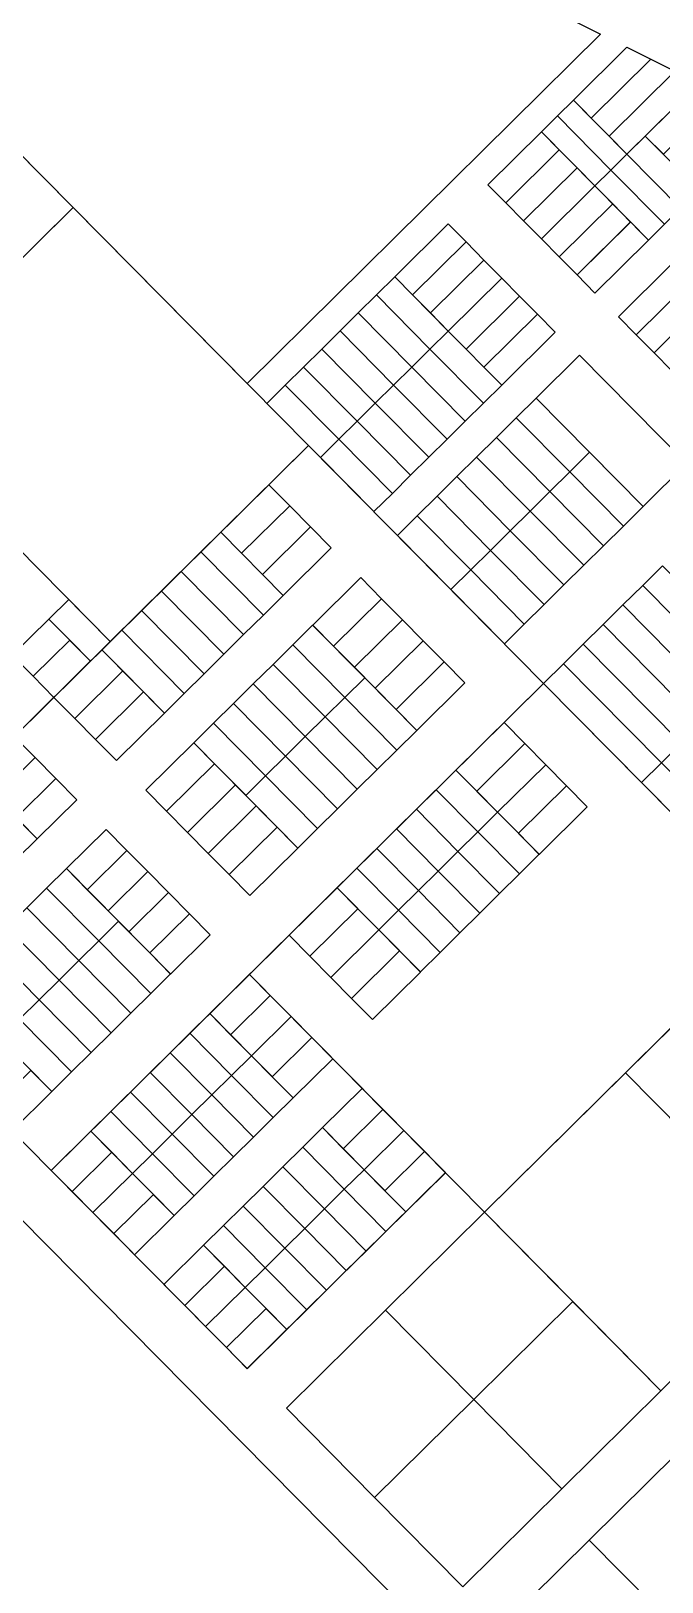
# Model space of a CAD drawing. Header units: metres. Extents: x 5590187 to 5598444, y 6961268 to 6971080.
# Drawn here: x 5593498 to 5593724, y 6967707 to 6968264 of the extents above; entities that cross this region are included whole.
import ezdxf

# ---------------------------------------------------------------- set-up
doc = ezdxf.new("R2010")
doc.units = ezdxf.units.M
doc.layers.add('zz_catastro_fontana', color=7, linetype='Continuous')

msp = doc.modelspace()

# ---------------------------------------------------------------- linework, layer by layer
at = {"layer": 'zz_catastro_fontana'}
for points in [[(5593505.01, 6968361.17), (5593702.24, 6968262.63), (5593575.46, 6968137.25), (5593428.68, 6968285.68), (5593505.01, 6968361.17)], [(5593252, 6968110.96), (5593428.68, 6968285.68), (5593513.05, 6968200.35), (5593336.38, 6968025.64), (5593252, 6968110.96)], [(5593711.69, 6968257.91), (5593720.29, 6968253.61), (5593698.89, 6968232.45), (5593692.49, 6968238.92), (5593711.69, 6968257.91)], [(5593720.29, 6968253.61), (5593728.88, 6968249.31), (5593705.29, 6968225.98), (5593698.89, 6968232.45), (5593720.29, 6968253.61)], [(5593728.88, 6968249.31), (5593737.48, 6968245.01), (5593711.69, 6968219.51), (5593705.29, 6968225.98), (5593728.88, 6968249.31)], [(5593737.48, 6968245.01), (5593743.96, 6968238.49), (5593724.77, 6968219.5), (5593718.3, 6968226.04), (5593737.48, 6968245.01)], [(5593711.69, 6968219.51), (5593705.94, 6968213.82), (5593686.74, 6968233.23), (5593692.49, 6968238.92), (5593711.69, 6968219.51)], [(5593705.94, 6968213.82), (5593700.19, 6968208.13), (5593680.99, 6968227.55), (5593686.74, 6968233.23), (5593705.94, 6968213.82)], [(5593680.99, 6968227.55), (5593687.39, 6968221.08), (5593668.19, 6968202.09), (5593661.79, 6968208.56), (5593680.99, 6968227.55)], [(5593711.69, 6968219.51), (5593718.3, 6968226.04), (5593737.51, 6968206.62), (5593730.9, 6968200.09), (5593711.69, 6968219.51)], [(5593687.39, 6968221.08), (5593693.79, 6968214.6), (5593674.59, 6968195.62), (5593668.19, 6968202.09), (5593687.39, 6968221.08)], [(5593705.93, 6968213.82), (5593711.68, 6968219.5), (5593730.89, 6968200.08), (5593725.14, 6968194.39), (5593705.93, 6968213.82)], [(5593693.79, 6968214.6), (5593700.19, 6968208.13), (5593680.99, 6968189.15), (5593674.59, 6968195.62), (5593693.79, 6968214.6)], [(5593700.19, 6968208.13), (5593705.93, 6968213.82), (5593725.14, 6968194.39), (5593719.4, 6968188.71), (5593700.19, 6968208.13)], [(5593700.19, 6968208.13), (5593706.58, 6968201.66), (5593687.39, 6968182.68), (5593680.99, 6968189.15), (5593700.19, 6968208.13)], [(5593706.58, 6968201.66), (5593712.98, 6968195.19), (5593693.79, 6968176.21), (5593687.39, 6968182.68), (5593706.58, 6968201.66)], [(5593441.95, 6968130.04), (5593513.05, 6968200.35), (5593597.43, 6968115.03), (5593526.33, 6968044.71), (5593441.95, 6968130.04)], [(5593628.37, 6968175.51), (5593647.57, 6968194.5), (5593653.97, 6968188.03), (5593634.77, 6968169.04), (5593628.37, 6968175.51)], [(5593693.79, 6968176.22), (5593712.99, 6968195.2), (5593719.4, 6968188.72), (5593700.21, 6968169.73), (5593693.79, 6968176.22)], [(5593634.77, 6968169.04), (5593653.97, 6968188.03), (5593660.37, 6968181.56), (5593641.17, 6968162.57), (5593634.77, 6968169.04)], [(5593641.17, 6968162.57), (5593660.37, 6968181.56), (5593666.77, 6968175.09), (5593647.57, 6968156.1), (5593641.17, 6968162.57)], [(5593708.65, 6968161.21), (5593727.85, 6968180.19), (5593734.25, 6968173.72), (5593715.05, 6968154.74), (5593708.65, 6968161.21)], [(5593621.83, 6968169.04), (5593628.37, 6968175.51), (5593647.57, 6968156.1), (5593641.03, 6968149.63), (5593621.83, 6968169.04)], [(5593647.57, 6968156.1), (5593666.77, 6968175.09), (5593673.17, 6968168.62), (5593653.97, 6968149.63), (5593647.57, 6968156.1)], [(5593715.05, 6968154.74), (5593734.25, 6968173.72), (5593740.65, 6968167.25), (5593721.45, 6968148.27), (5593715.05, 6968154.74)], [(5593615.29, 6968162.57), (5593621.83, 6968169.04), (5593641.03, 6968149.63), (5593634.49, 6968143.16), (5593615.29, 6968162.57)], [(5593653.97, 6968149.63), (5593673.17, 6968168.62), (5593679.57, 6968162.15), (5593660.37, 6968143.16), (5593653.97, 6968149.63)], [(5593608.75, 6968156.11), (5593615.29, 6968162.57), (5593634.49, 6968143.16), (5593627.95, 6968136.69), (5593608.75, 6968156.11)], [(5593660.37, 6968143.16), (5593679.57, 6968162.15), (5593685.98, 6968155.66), (5593666.78, 6968136.68), (5593660.37, 6968143.16)], [(5593721.45, 6968148.27), (5593740.65, 6968167.25), (5593747.05, 6968160.78), (5593727.85, 6968141.79), (5593721.45, 6968148.27)], [(5593602.21, 6968149.64), (5593608.75, 6968156.11), (5593627.95, 6968136.69), (5593621.4, 6968130.23), (5593602.21, 6968149.64)], [(5593641.03, 6968149.63), (5593647.57, 6968156.1), (5593666.78, 6968136.68), (5593660.24, 6968130.21), (5593641.03, 6968149.63)], [(5593595.67, 6968143.17), (5593602.21, 6968149.64), (5593621.4, 6968130.23), (5593614.86, 6968123.76), (5593595.67, 6968143.17)], [(5593634.49, 6968143.16), (5593641.03, 6968149.63), (5593660.24, 6968130.21), (5593653.7, 6968123.74), (5593634.49, 6968143.16)], [(5593679.11, 6968131.99), (5593694.68, 6968147.39), (5593733.09, 6968108.55), (5593717.52, 6968093.15), (5593679.11, 6968131.99)], [(5593589.13, 6968136.7), (5593595.67, 6968143.17), (5593614.86, 6968123.76), (5593608.32, 6968117.29), (5593589.13, 6968136.7)], [(5593627.95, 6968136.69), (5593634.49, 6968143.16), (5593653.7, 6968123.74), (5593647.16, 6968117.27), (5593627.95, 6968136.69)], [(5593582.49, 6968130.14), (5593589.13, 6968136.7), (5593608.32, 6968117.29), (5593601.69, 6968110.73), (5593582.49, 6968130.14)], [(5593621.4, 6968130.23), (5593627.95, 6968136.69), (5593647.16, 6968117.27), (5593640.61, 6968110.8), (5593621.4, 6968130.23)], [(5593336.38, 6968025.64), (5593441.95, 6968130.04), (5593526.33, 6968044.71), (5593420.76, 6967940.32), (5593336.38, 6968025.64)], [(5593614.86, 6968123.76), (5593621.4, 6968130.23), (5593640.61, 6968110.8), (5593634.07, 6968104.33), (5593614.86, 6968123.76)], [(5593672, 6968124.96), (5593679.11, 6968131.99), (5593698.3, 6968112.58), (5593691.19, 6968105.55), (5593672, 6968124.96)], [(5593608.32, 6968117.29), (5593614.86, 6968123.76), (5593634.07, 6968104.33), (5593627.53, 6968097.86), (5593608.32, 6968117.29)], [(5593664.89, 6968117.93), (5593672, 6968124.96), (5593691.19, 6968105.55), (5593684.08, 6968098.52), (5593664.89, 6968117.93)], [(5593657.78, 6968110.9), (5593664.89, 6968117.93), (5593684.08, 6968098.52), (5593676.97, 6968091.48), (5593657.78, 6968110.9)], [(5593420.76, 6967940.32), (5593597.43, 6968115.03), (5593681.81, 6968029.7), (5593505.14, 6967854.99), (5593420.76, 6967940.32)], [(5593601.69, 6968110.73), (5593608.32, 6968117.29), (5593627.53, 6968097.86), (5593620.9, 6968091.3), (5593601.69, 6968110.73)], [(5593691.19, 6968105.55), (5593698.3, 6968112.58), (5593717.52, 6968093.15), (5593710.41, 6968086.11), (5593691.19, 6968105.55)], [(5593650.67, 6968103.86), (5593657.78, 6968110.9), (5593676.97, 6968091.48), (5593669.86, 6968084.45), (5593650.67, 6968103.86)], [(5593565.98, 6968083.91), (5593583.22, 6968100.96), (5593590.69, 6968093.41), (5593573.45, 6968076.36), (5593565.98, 6968083.91)], [(5593643.56, 6968096.83), (5593650.67, 6968103.86), (5593669.86, 6968084.45), (5593662.75, 6968077.42), (5593643.56, 6968096.83)], [(5593684.08, 6968098.52), (5593691.19, 6968105.55), (5593710.41, 6968086.11), (5593703.3, 6968079.08), (5593684.08, 6968098.52)], [(5593636.45, 6968089.8), (5593643.56, 6968096.83), (5593662.75, 6968077.42), (5593655.64, 6968070.39), (5593636.45, 6968089.8)], [(5593676.97, 6968091.48), (5593684.08, 6968098.52), (5593703.3, 6968079.08), (5593696.19, 6968072.05), (5593676.97, 6968091.48)], [(5593573.45, 6968076.36), (5593590.69, 6968093.41), (5593598.15, 6968085.86), (5593580.92, 6968068.81), (5593573.45, 6968076.36)], [(5593629.34, 6968082.77), (5593636.45, 6968089.8), (5593655.64, 6968070.39), (5593648.53, 6968063.36), (5593629.34, 6968082.77)], [(5593669.86, 6968084.45), (5593676.97, 6968091.48), (5593696.19, 6968072.05), (5593689.08, 6968065.02), (5593669.86, 6968084.45)], [(5593580.92, 6968068.81), (5593598.15, 6968085.86), (5593605.62, 6968078.3), (5593588.39, 6968061.26), (5593580.92, 6968068.81)], [(5593662.75, 6968077.42), (5593669.86, 6968084.45), (5593689.08, 6968065.02), (5593681.97, 6968057.99), (5593662.75, 6968077.42)], [(5593558.87, 6968076.88), (5593565.98, 6968083.91), (5593588.39, 6968061.25), (5593581.28, 6968054.22), (5593558.87, 6968076.88)], [(5593551.76, 6968069.85), (5593558.87, 6968076.88), (5593581.28, 6968054.22), (5593574.17, 6968047.19), (5593551.76, 6968069.85)], [(5593655.64, 6968070.39), (5593662.75, 6968077.42), (5593681.97, 6968057.99), (5593674.86, 6968050.96), (5593655.64, 6968070.39)], [(5593544.65, 6968062.82), (5593551.76, 6968069.85), (5593574.17, 6968047.19), (5593567.06, 6968040.16), (5593544.65, 6968062.82)], [(5593598.94, 6968050.6), (5593616.17, 6968067.64), (5593623.64, 6968060.08), (5593606.42, 6968043.04), (5593598.94, 6968050.6)], [(5593648.53, 6968063.36), (5593655.64, 6968070.39), (5593674.86, 6968050.96), (5593667.75, 6968043.93), (5593648.53, 6968063.36)], [(5593717.36, 6968064.86), (5593724.47, 6968071.89), (5593759.63, 6968036.34), (5593752.52, 6968029.31), (5593717.36, 6968064.86)], [(5593537.54, 6968055.79), (5593544.65, 6968062.82), (5593567.06, 6968040.16), (5593559.95, 6968033.13), (5593537.54, 6968055.79)], [(5593710.25, 6968057.83), (5593717.36, 6968064.86), (5593752.52, 6968029.31), (5593745.41, 6968022.28), (5593710.25, 6968057.83)], [(5593519.22, 6968037.68), (5593504.28, 6968052.79), (5593511.39, 6968059.82), (5593526.33, 6968044.71), (5593519.22, 6968037.68)], [(5593606.42, 6968043.04), (5593623.64, 6968060.08), (5593631.12, 6968052.52), (5593613.89, 6968035.49), (5593606.42, 6968043.04)], [(5593703.14, 6968050.8), (5593710.25, 6968057.83), (5593745.41, 6968022.28), (5593738.3, 6968015.25), (5593703.14, 6968050.8)], [(5593491.14, 6968039.8), (5593504.28, 6968052.79), (5593511.75, 6968045.23), (5593498.62, 6968032.25), (5593491.14, 6968039.8)], [(5593530.43, 6968048.76), (5593537.54, 6968055.79), (5593559.95, 6968033.13), (5593552.84, 6968026.1), (5593530.43, 6968048.76)], [(5593613.89, 6968035.49), (5593631.12, 6968052.52), (5593638.59, 6968044.96), (5593621.36, 6968027.93), (5593613.89, 6968035.49)], [(5593696.03, 6968043.77), (5593703.14, 6968050.8), (5593738.3, 6968015.25), (5593731.19, 6968008.22), (5593696.03, 6968043.77)], [(5593498.62, 6968032.25), (5593511.75, 6968045.23), (5593519.23, 6968037.67), (5593506.09, 6968024.69), (5593498.62, 6968032.25)], [(5593523.32, 6968041.72), (5593530.43, 6968048.76), (5593552.84, 6968026.1), (5593545.73, 6968019.06), (5593523.32, 6968041.72)], [(5593591.82, 6968043.56), (5593598.93, 6968050.59), (5593617.61, 6968031.71), (5593610.5, 6968024.68), (5593591.82, 6968043.56)], [(5593506.09, 6968024.69), (5593523.32, 6968041.72), (5593530.8, 6968034.17), (5593513.57, 6968017.13), (5593506.09, 6968024.69)], [(5593584.71, 6968036.53), (5593591.82, 6968043.56), (5593610.5, 6968024.68), (5593603.39, 6968017.65), (5593584.71, 6968036.53)], [(5593621.36, 6968027.93), (5593638.59, 6968044.96), (5593646.07, 6968037.41), (5593628.84, 6968020.37), (5593621.36, 6968027.93)], [(5593688.92, 6968036.74), (5593696.03, 6968043.77), (5593731.19, 6968008.22), (5593724.08, 6968001.18), (5593688.92, 6968036.74)], [(5593513.57, 6968017.13), (5593530.8, 6968034.17), (5593538.27, 6968026.61), (5593521.04, 6968009.57), (5593513.57, 6968017.13)], [(5593577.6, 6968029.5), (5593584.71, 6968036.53), (5593603.39, 6968017.65), (5593596.28, 6968010.62), (5593577.6, 6968029.5)], [(5593628.84, 6968020.37), (5593646.07, 6968037.41), (5593653.54, 6968029.85), (5593636.31, 6968012.81), (5593628.84, 6968020.37)], [(5593681.81, 6968029.7), (5593688.92, 6968036.74), (5593724.08, 6968001.18), (5593716.97, 6967994.15), (5593681.81, 6968029.7)], [(5593570.49, 6968022.47), (5593577.6, 6968029.5), (5593596.28, 6968010.62), (5593589.17, 6968003.58), (5593570.49, 6968022.47)], [(5593576.24, 6967925.31), (5593681.81, 6968029.7), (5593766.19, 6967944.38), (5593660.62, 6967839.98), (5593576.24, 6967925.31)], [(5593610.5, 6968024.68), (5593617.61, 6968031.71), (5593636.29, 6968012.82), (5593629.18, 6968005.79), (5593610.5, 6968024.68)], [(5593521.04, 6968009.57), (5593538.27, 6968026.61), (5593545.75, 6968019.05), (5593528.52, 6968002.01), (5593521.04, 6968009.57)], [(5593603.39, 6968017.65), (5593610.5, 6968024.68), (5593629.18, 6968005.79), (5593622.07, 6967998.76), (5593603.39, 6968017.65)], [(5593563.38, 6968015.44), (5593570.49, 6968022.47), (5593589.17, 6968003.58), (5593582.06, 6967996.55), (5593563.38, 6968015.44)], [(5593596.28, 6968010.62), (5593603.39, 6968017.65), (5593622.07, 6967998.76), (5593614.95, 6967991.73), (5593596.28, 6968010.62)], [(5593556.27, 6968008.41), (5593563.38, 6968015.44), (5593582.06, 6967996.55), (5593574.95, 6967989.52), (5593556.27, 6968008.41)], [(5593650.36, 6967998.6), (5593667.59, 6968015.64), (5593675.07, 6968008.08), (5593657.84, 6967991.05), (5593650.36, 6967998.6)], [(5593477.64, 6967996.58), (5593491.86, 6968010.64), (5593499.33, 6968003.09), (5593485.11, 6967989.02), (5593477.64, 6967996.58)], [(5593539.04, 6967991.37), (5593556.27, 6968008.41), (5593563.75, 6968000.85), (5593546.52, 6967983.81), (5593539.04, 6967991.37)], [(5593589.17, 6968003.58), (5593596.28, 6968010.62), (5593614.95, 6967991.73), (5593607.84, 6967984.7), (5593589.17, 6968003.58)], [(5593657.84, 6967991.05), (5593675.07, 6968008.08), (5593682.54, 6968000.52), (5593665.31, 6967983.49), (5593657.84, 6967991.05)], [(5593724.08, 6968001.18), (5593731.19, 6968008.22), (5593766.35, 6967972.66), (5593759.24, 6967965.63), (5593724.08, 6968001.18)], [(5593485.11, 6967989.02), (5593499.33, 6968003.09), (5593506.79, 6967995.54), (5593492.57, 6967981.47), (5593485.11, 6967989.02)], [(5593546.52, 6967983.81), (5593563.75, 6968000.85), (5593571.22, 6967993.29), (5593553.99, 6967976.25), (5593546.52, 6967983.81)], [(5593582.06, 6967996.55), (5593589.17, 6968003.58), (5593607.84, 6967984.7), (5593600.73, 6967977.67), (5593582.06, 6967996.55)], [(5593716.97, 6967994.15), (5593724.08, 6968001.18), (5593759.24, 6967965.63), (5593752.13, 6967958.6), (5593716.97, 6967994.15)], [(5593492.57, 6967981.47), (5593506.79, 6967995.54), (5593514.26, 6967987.98), (5593500.04, 6967973.92), (5593492.57, 6967981.47)], [(5593574.95, 6967989.52), (5593582.06, 6967996.55), (5593600.73, 6967977.67), (5593593.62, 6967970.64), (5593574.95, 6967989.52)], [(5593643.25, 6967991.57), (5593650.36, 6967998.6), (5593665.3, 6967983.49), (5593658.19, 6967976.46), (5593643.25, 6967991.57)], [(5593665.31, 6967983.49), (5593682.54, 6968000.52), (5593690.02, 6967992.97), (5593672.79, 6967975.93), (5593665.31, 6967983.49)], [(5593474.27, 6967985.76), (5593481.38, 6967992.79), (5593500.05, 6967973.91), (5593492.94, 6967966.88), (5593474.27, 6967985.76)], [(5593553.99, 6967976.25), (5593571.22, 6967993.29), (5593578.7, 6967985.73), (5593561.47, 6967968.69), (5593553.99, 6967976.25)], [(5593636.14, 6967984.53), (5593643.25, 6967991.57), (5593658.19, 6967976.46), (5593651.08, 6967969.42), (5593636.14, 6967984.53)], [(5593672.79, 6967975.93), (5593690.02, 6967992.97), (5593697.49, 6967985.41), (5593680.26, 6967968.37), (5593672.79, 6967975.93)], [(5593561.47, 6967968.69), (5593578.7, 6967985.73), (5593586.17, 6967978.17), (5593568.94, 6967961.13), (5593561.47, 6967968.69)], [(5593629.02, 6967977.5), (5593636.14, 6967984.53), (5593651.08, 6967969.42), (5593643.97, 6967962.39), (5593629.02, 6967977.5)], [(5593658.19, 6967976.46), (5593665.3, 6967983.49), (5593680.24, 6967968.38), (5593673.13, 6967961.35), (5593658.19, 6967976.46)], [(5593510.6, 6967963.24), (5593524.82, 6967977.3), (5593532.3, 6967969.75), (5593518.08, 6967955.68), (5593510.6, 6967963.24)], [(5593568.94, 6967961.13), (5593586.17, 6967978.17), (5593593.64, 6967970.61), (5593576.42, 6967953.58), (5593568.94, 6967961.13)], [(5593621.91, 6967970.47), (5593629.02, 6967977.5), (5593643.97, 6967962.39), (5593636.86, 6967955.36), (5593621.91, 6967970.47)], [(5593651.08, 6967969.42), (5593658.19, 6967976.46), (5593673.13, 6967961.35), (5593666.02, 6967954.31), (5593651.08, 6967969.42)], [(5593364.21, 6967969.06), (5593722.96, 6967606.29), (5593026.15, 6966917.19), (5592667.4, 6967279.96), (5593364.21, 6967969.06)], [(5593518.08, 6967955.68), (5593532.3, 6967969.75), (5593539.77, 6967962.19), (5593525.55, 6967948.13), (5593518.08, 6967955.68)], [(5593614.8, 6967963.44), (5593621.91, 6967970.47), (5593636.86, 6967955.36), (5593629.75, 6967948.33), (5593614.8, 6967963.44)], [(5593643.97, 6967962.39), (5593651.08, 6967969.42), (5593666.02, 6967954.31), (5593658.91, 6967947.28), (5593643.97, 6967962.39)], [(5593503.49, 6967956.21), (5593510.6, 6967963.24), (5593529.28, 6967944.36), (5593522.17, 6967937.33), (5593503.49, 6967956.21)], [(5593525.55, 6967948.13), (5593539.77, 6967962.19), (5593547.25, 6967954.63), (5593533.03, 6967940.57), (5593525.55, 6967948.13)], [(5593607.69, 6967956.41), (5593614.8, 6967963.44), (5593629.75, 6967948.33), (5593622.64, 6967941.3), (5593607.69, 6967956.41)], [(5593636.86, 6967955.36), (5593643.97, 6967962.39), (5593658.91, 6967947.28), (5593651.8, 6967940.25), (5593636.86, 6967955.36)], [(5593496.38, 6967949.18), (5593503.49, 6967956.21), (5593522.17, 6967937.33), (5593515.06, 6967930.29), (5593496.38, 6967949.18)], [(5593590.47, 6967939.37), (5593607.69, 6967956.41), (5593615.17, 6967948.85), (5593597.94, 6967931.81), (5593590.47, 6967939.37)], [(5593533.03, 6967940.57), (5593547.25, 6967954.63), (5593554.72, 6967947.07), (5593540.5, 6967933.01), (5593533.03, 6967940.57)], [(5593629.75, 6967948.33), (5593636.86, 6967955.36), (5593651.8, 6967940.25), (5593644.69, 6967933.22), (5593629.75, 6967948.33)], [(5593489.27, 6967942.15), (5593496.38, 6967949.18), (5593515.06, 6967930.29), (5593507.95, 6967923.26), (5593489.27, 6967942.15)], [(5593540.5, 6967933.01), (5593554.72, 6967947.07), (5593562.2, 6967939.51), (5593547.97, 6967925.45), (5593540.5, 6967933.01)], [(5593597.94, 6967931.81), (5593615.17, 6967948.85), (5593622.64, 6967941.29), (5593605.41, 6967924.25), (5593597.94, 6967931.81)], [(5593622.64, 6967941.3), (5593629.75, 6967948.33), (5593644.69, 6967933.22), (5593637.58, 6967926.19), (5593622.64, 6967941.3)], [(5593482.16, 6967935.12), (5593489.27, 6967942.15), (5593507.95, 6967923.26), (5593500.84, 6967916.23), (5593482.16, 6967935.12)], [(5593522.17, 6967937.33), (5593529.28, 6967944.36), (5593547.95, 6967925.47), (5593540.84, 6967918.44), (5593522.17, 6967937.33)], [(5593605.41, 6967924.25), (5593622.64, 6967941.29), (5593630.12, 6967933.73), (5593612.89, 6967916.7), (5593605.41, 6967924.25)], [(5593475.05, 6967928.08), (5593482.16, 6967935.12), (5593500.84, 6967916.23), (5593493.73, 6967909.2), (5593475.05, 6967928.08)], [(5593515.06, 6967930.29), (5593522.17, 6967937.33), (5593540.84, 6967918.44), (5593533.73, 6967911.41), (5593515.06, 6967930.29)], [(5593507.95, 6967923.26), (5593515.06, 6967930.29), (5593533.73, 6967911.41), (5593526.62, 6967904.38), (5593507.95, 6967923.26)], [(5593612.89, 6967916.7), (5593630.12, 6967933.73), (5593637.59, 6967926.17), (5593620.36, 6967909.14), (5593612.89, 6967916.7)], [(5593500.84, 6967916.23), (5593507.95, 6967923.26), (5593526.62, 6967904.38), (5593519.51, 6967897.35), (5593500.84, 6967916.23)], [(5593505.14, 6967854.99), (5593576.24, 6967925.31), (5593646.56, 6967854.2), (5593575.46, 6967783.89), (5593505.14, 6967854.99)], [(5593562.02, 6967911.24), (5593576.24, 6967925.31), (5593583.72, 6967917.75), (5593569.5, 6967903.69), (5593562.02, 6967911.24)], [(5593711.19, 6967889.99), (5593745.95, 6967924.36), (5593809.23, 6967860.37), (5593774.48, 6967826), (5593711.19, 6967889.99)], [(5593569.5, 6967903.69), (5593583.72, 6967917.75), (5593591.19, 6967910.19), (5593576.97, 6967896.13), (5593569.5, 6967903.69)], [(5593493.73, 6967909.2), (5593500.84, 6967916.23), (5593519.51, 6967897.35), (5593512.4, 6967890.31), (5593493.73, 6967909.2)], [(5593486.62, 6967902.17), (5593493.73, 6967909.2), (5593512.4, 6967890.31), (5593505.29, 6967883.28), (5593486.62, 6967902.17)], [(5593554.91, 6967904.21), (5593562.02, 6967911.24), (5593576.97, 6967896.13), (5593569.86, 6967889.1), (5593554.91, 6967904.21)], [(5593576.97, 6967896.13), (5593591.19, 6967910.19), (5593598.67, 6967902.63), (5593584.45, 6967888.57), (5593576.97, 6967896.13)], [(5593547.8, 6967897.18), (5593554.91, 6967904.21), (5593569.86, 6967889.1), (5593562.75, 6967882.07), (5593547.8, 6967897.18)], [(5593584.45, 6967888.57), (5593598.67, 6967902.63), (5593606.14, 6967895.07), (5593591.92, 6967881.01), (5593584.45, 6967888.57)], [(5593540.69, 6967890.15), (5593547.8, 6967897.18), (5593562.75, 6967882.07), (5593555.64, 6967875.04), (5593540.69, 6967890.15)], [(5593569.86, 6967889.1), (5593576.97, 6967896.13), (5593591.91, 6967881.02), (5593584.8, 6967873.99), (5593569.86, 6967889.1)], [(5593483.62, 6967876.76), (5593497.84, 6967890.82), (5593505.31, 6967883.26), (5593491.09, 6967869.2), (5593483.62, 6967876.76)], [(5593533.58, 6967883.12), (5593540.69, 6967890.15), (5593555.64, 6967875.04), (5593548.52, 6967868.01), (5593533.58, 6967883.12)], [(5593660.62, 6967839.98), (5593711.19, 6967889.99), (5593774.48, 6967826), (5593723.91, 6967775.99), (5593660.62, 6967839.98)], [(5593562.75, 6967882.07), (5593569.86, 6967889.1), (5593584.8, 6967873.99), (5593577.69, 6967866.96), (5593562.75, 6967882.07)], [(5593602.46, 6967870.36), (5593616.68, 6967884.42), (5593624.15, 6967876.86), (5593609.93, 6967862.8), (5593602.46, 6967870.36)], [(5593526.47, 6967876.09), (5593533.58, 6967883.12), (5593548.52, 6967868.01), (5593541.41, 6967860.98), (5593526.47, 6967876.09)], [(5593555.64, 6967875.04), (5593562.75, 6967882.07), (5593577.69, 6967866.96), (5593570.58, 6967859.93), (5593555.64, 6967875.04)], [(5593519.36, 6967869.05), (5593526.47, 6967876.09), (5593541.41, 6967860.98), (5593534.3, 6967853.94), (5593519.36, 6967869.05)], [(5593548.52, 6967868.01), (5593555.64, 6967875.04), (5593570.58, 6967859.93), (5593563.47, 6967852.9), (5593548.52, 6967868.01)], [(5593609.93, 6967862.8), (5593624.15, 6967876.86), (5593631.63, 6967869.31), (5593617.4, 6967855.24), (5593609.93, 6967862.8)], [(5593505.14, 6967854.99), (5593519.36, 6967869.05), (5593526.84, 6967861.5), (5593512.62, 6967847.43), (5593505.14, 6967854.99)], [(5593541.41, 6967860.98), (5593548.52, 6967868.01), (5593563.47, 6967852.9), (5593556.36, 6967845.87), (5593541.41, 6967860.98)], [(5593595.35, 6967863.33), (5593602.46, 6967870.36), (5593617.4, 6967855.25), (5593610.29, 6967848.22), (5593595.35, 6967863.33)], [(5593617.4, 6967855.24), (5593631.63, 6967869.31), (5593639.1, 6967861.75), (5593624.88, 6967847.68), (5593617.4, 6967855.24)], [(5593512.62, 6967847.43), (5593526.84, 6967861.5), (5593534.31, 6967853.94), (5593520.09, 6967839.87), (5593512.62, 6967847.43)], [(5593588.23, 6967856.3), (5593595.35, 6967863.33), (5593610.29, 6967848.22), (5593603.18, 6967841.19), (5593588.23, 6967856.3)], [(5593624.88, 6967847.68), (5593639.1, 6967861.75), (5593646.57, 6967854.19), (5593632.35, 6967840.13), (5593624.88, 6967847.68)], [(5593534.3, 6967853.94), (5593541.41, 6967860.98), (5593556.36, 6967845.87), (5593549.25, 6967838.84), (5593534.3, 6967853.94)], [(5593581.12, 6967849.26), (5593588.23, 6967856.3), (5593603.18, 6967841.19), (5593596.07, 6967834.15), (5593581.12, 6967849.26)], [(5593520.09, 6967839.87), (5593534.31, 6967853.94), (5593541.79, 6967846.38), (5593527.56, 6967832.32), (5593520.09, 6967839.87)], [(5593610.29, 6967848.22), (5593617.4, 6967855.25), (5593632.34, 6967840.14), (5593625.23, 6967833.11), (5593610.29, 6967848.22)], [(5593527.56, 6967832.32), (5593541.79, 6967846.38), (5593549.26, 6967838.82), (5593535.04, 6967824.76), (5593527.56, 6967832.32)], [(5593574.01, 6967842.23), (5593581.12, 6967849.26), (5593596.07, 6967834.15), (5593588.96, 6967827.12), (5593574.01, 6967842.23)], [(5593603.18, 6967841.19), (5593610.29, 6967848.22), (5593625.23, 6967833.11), (5593618.12, 6967826.08), (5593603.18, 6967841.19)], [(5593566.9, 6967835.2), (5593574.01, 6967842.23), (5593588.96, 6967827.12), (5593581.85, 6967820.09), (5593566.9, 6967835.2)], [(5593596.07, 6967834.15), (5593603.18, 6967841.19), (5593618.12, 6967826.08), (5593611.01, 6967819.05), (5593596.07, 6967834.15)], [(5593625.07, 6967804.82), (5593660.62, 6967839.98), (5593692.27, 6967807.99), (5593656.71, 6967772.83), (5593625.07, 6967804.82)], [(5593559.79, 6967828.17), (5593566.9, 6967835.2), (5593581.85, 6967820.09), (5593574.74, 6967813.06), (5593559.79, 6967828.17)], [(5593588.96, 6967827.12), (5593596.07, 6967834.15), (5593611.01, 6967819.05), (5593603.9, 6967812.01), (5593588.96, 6967827.12)], [(5593545.57, 6967814.11), (5593559.79, 6967828.17), (5593567.27, 6967820.61), (5593553.05, 6967806.55), (5593545.57, 6967814.11)], [(5593581.85, 6967820.09), (5593588.96, 6967827.12), (5593603.9, 6967812.01), (5593596.79, 6967804.98), (5593581.85, 6967820.09)], [(5593553.05, 6967806.55), (5593567.27, 6967820.61), (5593574.74, 6967813.05), (5593560.52, 6967798.99), (5593553.05, 6967806.55)], [(5593574.74, 6967813.06), (5593581.85, 6967820.09), (5593596.79, 6967804.98), (5593589.68, 6967797.95), (5593574.74, 6967813.06)], [(5593560.52, 6967798.99), (5593574.74, 6967813.05), (5593582.22, 6967805.49), (5593568, 6967791.43), (5593560.52, 6967798.99)], [(5593656.71, 6967772.83), (5593692.27, 6967807.99), (5593723.91, 6967775.99), (5593688.36, 6967740.83), (5593656.71, 6967772.83)], [(5593568, 6967791.43), (5593582.22, 6967805.49), (5593589.69, 6967797.94), (5593575.47, 6967783.87), (5593568, 6967791.43)], [(5593589.52, 6967769.67), (5593625.07, 6967804.82), (5593656.71, 6967772.83), (5593621.16, 6967737.67), (5593589.52, 6967769.67)], [(5593621.16, 6967737.67), (5593656.71, 6967772.83), (5593688.36, 6967740.83), (5593652.8, 6967705.67), (5593621.16, 6967737.67)], [(5593698.15, 6967722.39), (5593729.44, 6967753.33), (5593799.75, 6967682.23), (5593768.47, 6967651.29), (5593698.15, 6967722.39)], [(5593666.87, 6967691.45), (5593698.15, 6967722.39), (5593768.47, 6967651.29), (5593737.18, 6967620.35), (5593666.87, 6967691.45)]]:
    msp.add_lwpolyline(points, close=True, dxfattribs=at)

doc.saveas('drawing.dxf')
